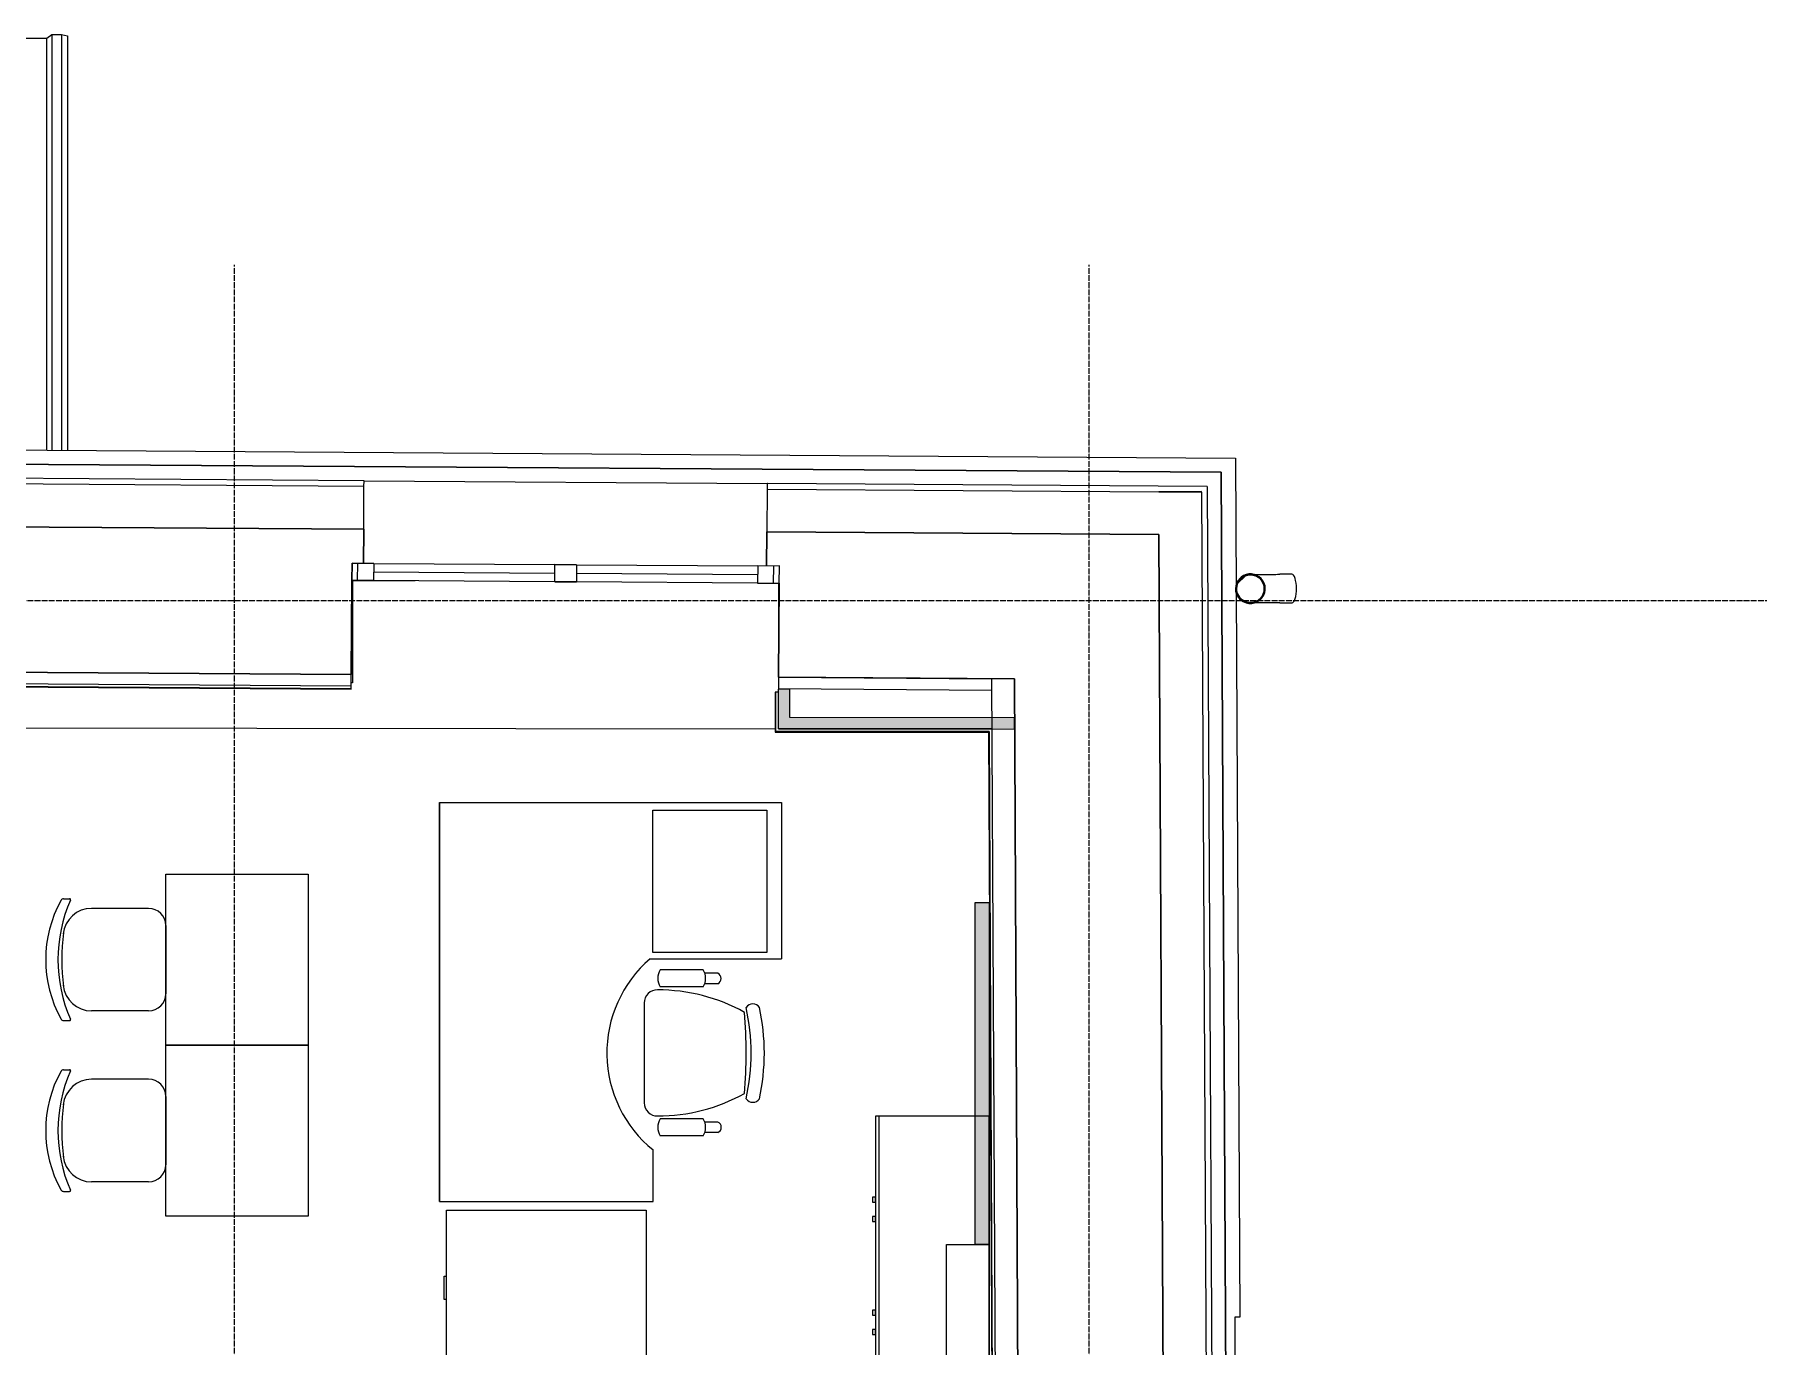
# Model space of a CAD drawing. Header units: millimetres. Extents: x -42533 to 645315, y 3457 to 82611.
# Drawn here: x 149637 to 155688, y 71922 to 76527 of the extents above; entities that cross this region are included whole.
import ezdxf

# ---------------------------------------------------------------- set-up
doc = ezdxf.new("R2010")
doc.units = ezdxf.units.MM
doc.linetypes.add('ADSK_Линия сетки', pattern=[25, 20, -2.5, 0, -2.5])
for name, color, linetype, lineweight in [('_ Окна', 7, 'Continuous', 9), ('Обобщенные модели', 7, 'Continuous', 18), ('Окна', 7, 'Continuous', 9), ('Оси', 253, 'Continuous', 9), ('Перекрытие', 7, 'Continuous', 18), ('Стены внутренние', 7, 'Continuous', 18), ('Стены наружные', 7, 'Continuous', 18), ('Стены несущие', 7, 'Continuous', 30), ('Стены отделка', 7, 'Continuous', 30), ('Стены штриховка', 7, 'Continuous', 9), ('ТХ', 5, 'Continuous', 0), ('ШТРИХОВКА', 252, 'Continuous', 15)]:
    doc.layers.add(name, color=color, linetype=linetype, lineweight=lineweight)
doc.layers.add('ЭОМ_Лотки рабочие', color=5, linetype='Continuous')

# ---------------------------------------------------------------- blocks, each defined once
blk = doc.blocks.new('Стул ученич штабелир №5-7')
at = {"color": 0, "linetype": 'ByBlock', "lineweight": -2}
for p, q in [((-120.1, 0), (120.1, 0)), ((-120.1, 0), (120.1, 0)), ((-179.9, -60), (-179.9, -260.3)), ((-179.9, -60), (-179.9, -260.3)), ((180.1, -60), (180.1, -260.3)), ((180.1, -60), (180.1, -260.3)), ((-213.4, -359), (-213.4, -337.3)), ((-213.4, -359), (-213.4, -337.3)), ((213.6, -359), (213.6, -337.3)), ((213.6, -359), (213.6, -337.3))]:
    blk.add_line(p, q, dxfattribs=at)
for centre, radius, start, end in [((-119.9, -60), 60, 90, 180), ((-119.9, -60), 60, 90, 180), ((120.1, -60), 60, 0, 90), ((120.1, -60), 60, 0, 90), ((-79.9, -260.3), 100, 180, 264.25844), ((-79.9, -260.3), 100, 180, 264.25844), ((80.1, -260.3), 100, 275.74156, 0), ((80.1, -260.3), 100, 275.74156, 0), ((-210.4, -337.3), 3, 63.89783, 180), ((-210.4, -337.3), 3, 63.89783, 180), ((-203.4, -359), 10, 180, 238.06825), ((-203.4, -359), 10, 180, 238.06825), ((0.1, 142.3), 520.8, 246.31951, 293.68049), ((0.1, 142.3), 520.8, 246.31951, 293.68049), ((0.1, 435.5), 800.4, 263.24698, 276.75302), ((0.1, 435.5), 800.4, 263.24698, 276.75302), ((203.6, -359), 10, 301.93175, 0), ((203.6, -359), 10, 301.93175, 0), ((210.6, -337.3), 3, 0, 116.10217), ((210.6, -337.3), 3, 0, 116.10217), ((0.1, 9), 430.5, 240.99166, 299.00834), ((0.1, 9), 430.5, 240.99166, 299.00834)]:
    blk.add_arc(centre, radius, start, end, dxfattribs=at)
blk = doc.blocks.new('Тх 2 этаж')
at = {"lineweight": 0, "true_color": 0x939598}
h = blk.add_hatch(color=252, dxfattribs=at)
h.dxf.hatch_style = 1
h.paths.add_polyline_path([(9024.4, 38797.9), (8974.4, 38797.9), (8974.4, 39997.9), (9024.4, 39997.9)])
at = {"color": 252, "linetype": 'Continuous', "lineweight": 5, "true_color": 0x939598}
for p, q in [((7094.6, 38948.8), (7094.6, 40348.8)), ((7094.6, 40348.8), (7094.6, 38948.8)), ((7094.6, 40348.8), (8294.6, 40348.8)), ((8294.6, 40348.8), (8294.6, 39800.9)), ((7833.6, 39800.9), (8294.6, 39800.9)), ((7844.6, 38948.8), (7844.6, 39129.7)), ((7094.6, 38948.8), (7844.6, 38948.8)), ((7094.6, 38948.8), (7844.6, 38948.8))]:
    blk.add_line(p, q, dxfattribs=at)
at = {"color": 252, "linetype": 'Continuous', "true_color": 0x939598}
for p, q in [((8020.4, 39762.1), (7869.2, 39762.1)), ((8020.4, 39701.9), (7869.2, 39701.9)), ((8071.8, 39713.3), (8026.1, 39713.3)), ((8071.8, 39750.1), (8026.2, 39750.1)), ((7813, 39645.6), (7813, 39295.4)), ((8020.4, 39239.1), (7869.2, 39239.1)), ((8071.8, 39227.7), (8026, 39227.7)), ((8636.4, 39247.9), (8636.4, 37797.9)), ((8020.4, 39178.9), (7869.2, 39178.9)), ((8071.8, 39190.9), (8026.2, 39190.9))]:
    blk.add_line(p, q, dxfattribs=at)
at = {"color": 252, "linetype": 'Continuous', "lineweight": 5, "true_color": 0x939598}
for points in [[(8243.3, 40322.4), (8243.3, 39822.4), (7843.3, 39822.4), (7843.3, 40322.4)], [(8874.4, 36797.9), (8874.4, 38797.9), (9024.4, 38797.9), (9024.4, 36797.9)]]:
    blk.add_lwpolyline(points, close=True, dxfattribs=at)
at = {"color": 252, "true_color": 0x939598}
for points in [[(6133.7, 39497.9), (6133.7, 40097.9), (6633.7, 40097.9), (6633.7, 39497.9)], [(6133.7, 38897.9), (6133.7, 39497.9), (6633.7, 39497.9), (6633.7, 38897.9)]]:
    blk.add_lwpolyline(points, close=True, dxfattribs=at)
at = {"color": 252, "lineweight": 0, "true_color": 0x939598}
blk.add_lwpolyline([(9024.4, 38797.9), (8974.4, 38797.9), (8974.4, 39997.9), (9024.4, 39997.9), (9024.4, 38797.9)], dxfattribs=at)
at = {"color": 252, "linetype": 'Continuous', "true_color": 0x939598}
for points in [[(9024.4, 39247.9), (8624.4, 39247.9), (8624.4, 37797.9), (9024.4, 37797.9)], [(7119.6, 37818.8), (7119.6, 38918.8), (7819.6, 38918.8), (7819.6, 37818.8)], [(8624.4, 38946.6), (8624.4, 38963.9), (8614.2, 38963.9), (8614.2, 38946.6)], [(8624.4, 38878.9), (8624.4, 38896.3), (8614.2, 38896.3), (8614.2, 38878.9)], [(8624.4, 38549.7), (8624.4, 38567.1), (8614.2, 38567.1), (8614.2, 38549.7)], [(8624.4, 38482), (8624.4, 38499.4), (8614.2, 38499.4), (8614.2, 38482)]]:
    blk.add_lwpolyline(points, close=True, dxfattribs=at)
blk.add_lwpolyline([(7119.6, 38605.5), (7110.6, 38605.5), (7110.6, 38687.4), (7119.6, 38687.4)], dxfattribs=at)
at = {"color": 252, "linetype": 'Continuous', "lineweight": 5, "true_color": 0x939598}
blk.add_arc((8119, 39469.9), 437, 130.76329, 231.11011, dxfattribs=at)
at = {"color": 252, "linetype": 'Continuous', "true_color": 0x939598}
for centre, radius, start, end in [((7919.3, 39732), 58.4, 148.95097, 211.04877), ((7970.4, 39732), 58.4, 328.95098, 31.04877), ((8063.2, 39731.7), 20.2, 294.89545, 65.33537), ((7858.4, 39646.2), 45.4, 87.81347, 180.74787), ((7861.5, 39067.1), 624.5, 60.90677, 90.12147), ((8194.1, 39614.4), 28.1, 34.29147, 145.70827), ((6409, 39469.8), 1761.9, 355.39382, 4.65462), ((7440.8, 39469.8), 747.5, 347.60199, 12.39777), ((7487.3, 39469.8), 747.5, 347.60199, 12.39777), ((7858.4, 39294.8), 45.4, 179.25187, 272.18664), ((7861.5, 39873.9), 624.5, 269.87797, 299.10589), ((8194.1, 39325.1), 28.1, 214.29007, 325.70964), ((7919.3, 39209), 58.4, 148.95097, 211.04877), ((7970.4, 39209), 58.4, 328.95101, 31.04877), ((8063.3, 39209.3), 20.2, 294.89545, 65.33537)]:
    blk.add_arc(centre, radius, start, end, dxfattribs=at)
at = {"layer": 'ТХ', "color": 252, "lineweight": 0, "true_color": 0x939598, "rotation": 270}
for p in [(6133.7, 39797.9), (6133.7, 39197.9)]:
    blk.add_blockref('Стул ученич штабелир №5-7', p, dxfattribs=at)
blk = doc.blocks.new('План 2 этажа')
at = {"layer": 'Обобщенные модели', "lineweight": 9}
h = blk.add_hatch(dxfattribs=at)
h.set_pattern_fill('FP_16', color=8, angle=-89.7087745, style=0, pattern_type=2)
h.set_pattern_definition([(45.00023, (686.36, 338.7), (-106.06643, 106.0656), [])])
h.paths.add_polyline_path([(4240.518, 43376.041), (4262.77, 43376.154), (4282.769, 43385.911), (4296.555, 43403.378), (4301.396, 43425.097), (4296.334, 43446.766), (4282.372, 43464.093), (4262.275, 43473.646), (4240.023, 43473.533), (4220.024, 43463.776), (4206.238, 43446.308), (4201.397, 43424.589), (4206.459, 43402.92), (4220.421, 43385.594)])
at = {"layer": 'Стены внутренние'}
for points in [[(2634.991, 42933.097), (2634.991, 43071.768), (2594.991, 43071.768), (2594.991, 42933.144)], [(3423.765, 42932.168), (3423.812, 42972.168), (2634.991, 42973.097), (2634.991, 42933.097), (2964.095, 42932.709)]]:
    blk.add_hatch(color=8, dxfattribs=at).paths.add_polyline_path(points)
at = {"layer": '_ Окна', "color": 8, "lineweight": 18}
for p, q in [((1097.794, 43454.129), (1098.197, 43514.128)), ((1098.197, 43514.128), (1174.195, 43513.618)), ((1174.195, 43513.618), (1173.792, 43453.619)), ((1173.792, 43453.619), (1097.794, 43454.129)), ((1809.778, 43449.348), (1810.181, 43509.346)), ((1885.776, 43448.837), (1809.778, 43449.348)), ((1810.181, 43509.346), (1886.179, 43508.836)), ((1886.179, 43508.836), (1885.776, 43448.837)), ((2522.165, 43504.565), (2521.762, 43444.566)), ((2598.163, 43504.054), (2522.165, 43504.565)), ((2597.76, 43444.056), (2598.163, 43504.054)), ((2521.762, 43444.566), (2597.76, 43444.056))]:
    blk.add_line(p, q, dxfattribs=at)
at = {"layer": '_ Окна', "color": 8}
for p, q in [((1117.794, 43453.995), (1118.197, 43513.994)), ((1173.994, 43483.618), (1809.98, 43479.347)), ((1885.978, 43478.837), (2521.963, 43474.565)), ((2577.761, 43444.19), (2578.164, 43504.188))]:
    blk.add_line(p, q, dxfattribs=at)
at = {"layer": 'Обобщенные модели', "color": 8}
for p, q in [((-70.843, 45357.561), (26.857, 45357.561)), ((26.857, 45357.561), (43.857, 45370.114)), ((26.857, 43911.331), (26.857, 45357.561)), ((43.857, 45370.114), (78.857, 45370.114)), ((43.857, 45370.114), (43.857, 43911.217)), ((78.857, 45370.114), (98.857, 45364.938)), ((78.857, 45370.114), (78.857, 43910.982)), ((98.857, 45364.938), (98.857, 43910.848)), ((4397.292, 43475.586), (4354.789, 43475.369)), ((4355.297, 43375.371), (4397.8, 43375.587))]:
    blk.add_line(p, q, dxfattribs=at)
at = {"layer": 'Обобщенные модели', "color": 8, "flags": 128}
for points in [[(4264.159, 43474.909), (4265.43, 43474.915), (4268.093, 43474.929), (4270.969, 43474.943), (4274.054, 43474.959), (4277.342, 43474.976), (4280.828, 43474.994), (4284.506, 43475.012), (4288.371, 43475.032), (4292.417, 43475.052), (4296.636, 43475.074), (4301.022, 43475.096), (4305.569, 43475.119), (4310.269, 43475.143), (4315.114, 43475.168), (4320.096, 43475.193), (4325.208, 43475.219), (4330.442, 43475.246), (4335.789, 43475.273), (4341.24, 43475.301), (4346.788, 43475.329), (4352.422, 43475.357), (4354.789, 43475.369)], [(4355.297, 43375.371), (4349.629, 43375.342), (4344.045, 43375.314), (4338.552, 43375.286), (4333.161, 43375.258), (4327.879, 43375.231), (4322.716, 43375.205), (4317.678, 43375.18), (4312.775, 43375.155), (4308.014, 43375.13), (4303.403, 43375.107), (4298.949, 43375.084), (4294.659, 43375.063), (4290.54, 43375.042), (4286.6, 43375.022), (4282.843, 43375.002), (4279.276, 43374.984), (4275.905, 43374.967), (4272.736, 43374.951), (4269.772, 43374.936), (4267.019, 43374.922), (4264.667, 43374.91)]]:
    blk.add_lwpolyline(points, dxfattribs=at)
at = {"layer": 'Обобщенные модели', "color": 8}
for start, end in [(0.2912255, 170.3075812), (190.2748698, 0.2912255)]:
    blk.add_arc((4251.397, 43424.843), 52, start, end, dxfattribs=at)
at = {"layer": 'Обобщенные модели', "color": 8, "lineweight": 40}
for start, end in [(0.2912255, 180.2912255), (180.2912255, 0.2912255)]:
    blk.add_arc((4251.397, 43424.843), 50, start, end, dxfattribs=at)
at = {"layer": 'Обобщенные модели', "color": 8}
for start_param, end_param in [(4.71238898, 6.28318531), (3.14159265, 4.71238898)]:
    blk.add_ellipse((4397.546, 43425.586), major_axis=(-0.254, 49.999), ratio=0.30901699, start_param=start_param, end_param=end_param, dxfattribs=at)
at = {"layer": 'Окна', "color": 8}
for p, q in [((1098.197, 43514.128), (1097.794, 43454.129)), ((1174.195, 43513.618), (1098.197, 43514.128)), ((1174.195, 43513.618), (1810.181, 43509.346)), ((1097.794, 43454.129), (1173.792, 43453.619)), ((1809.778, 43449.348), (1173.792, 43453.619)), ((1809.778, 43449.348), (1885.776, 43448.837)), ((1886.179, 43508.836), (1810.181, 43509.346)), ((1886.179, 43508.836), (2522.165, 43504.565)), ((2598.163, 43504.054), (2522.165, 43504.565)), ((2597.76, 43444.056), (2598.163, 43504.054)), ((2521.762, 43444.566), (1885.776, 43448.837)), ((2521.762, 43444.566), (2597.76, 43444.056))]:
    blk.add_line(p, q, dxfattribs=at)
at = {"layer": 'Оси', "color": 8, "linetype": 'ADSK_Линия сетки'}
for p, q in [((685.923, -4690.674), (685.923, 44561.698)), ((3685.923, -4690.674), (3685.923, 44561.698)), ((-9428.371, 43383.7), (56691.21, 43383.7))]:
    blk.add_line(p, q, dxfattribs=at)
at = {"layer": 'Перекрытие', "color": 8}
for p, q in [((1320.071, 43452.636), (1099.962, 43452.636)), ((1099.962, 43452.636), (1099.962, 43094.079)), ((2595.923, 43170.449), (2595.923, 43444.068)), ((1099.962, 43094.079), (1095.376, 43094.079)), ((2595.923, 43071.768), (2595.923, 43114.06)), ((2598.439, 43071.768), (2598.439, 43074.158)), ((-1877.965, 42939.485), (2583.137, 42933.289))]:
    blk.add_line(p, q, dxfattribs=at)
at = {"layer": 'Стены наружные', "color": 8}
for p, q in [((-6511.43, 43955.242), (4199.065, 43883.311)), ((4149.317, 43833.644), (-6461.43, 43904.905)), ((-6411.43, 43904.57), (4149.317, 43833.644)), ((4199.065, 43883.311), (4214.39, 40868.265)), ((4197.207, 34411.759), (4149.317, 43833.644)), ((4149.317, 43833.644), (4197.207, 34411.886)), ((1140.144, 43803.853), (2555.112, 43794.35)), ((4214.39, 40868.265), (4197.207, 40868.265)), ((4197.207, 40868.265), (4197.207, 33839.941))]:
    blk.add_line(p, q, dxfattribs=at)
at = {"layer": 'Стены несущие', "color": 8}
for p, q in [((1139.002, 43633.857), (-429.963, 43644.394)), ((1138.196, 43513.859), (1139.002, 43633.857)), ((2553.97, 43624.354), (2553.164, 43504.356)), ((3930.425, 43615.109), (2553.97, 43624.354)), ((3930.425, 43615.109), (3970.041, 35821.243)), ((1095.578, 43124.137), (1097.794, 43454.129)), ((2599.163, 43504.047), (2598.163, 43504.054)), ((2597.76, 43444.056), (2595.544, 43114.063)), ((1095.578, 43124.137), (-388.389, 43134.103)), ((-388.389, 43134.103), (1095.578, 43124.137)), ((2595.544, 43114.063), (3422.994, 43108.506)), ((3343.582, 43109.039), (2596.544, 43114.056)), ((3422.994, 43108.506), (3453.218, 37162.192))]:
    blk.add_line(p, q, dxfattribs=at)
at = {"layer": 'Стены отделка', "color": 8, "lineweight": 9}
for p, q in [((1140.144, 43803.853), (-428.821, 43814.39)), ((1139.002, 43633.857), (1140.009, 43783.853)), ((1140.009, 43783.853), (1140.144, 43803.853)), ((2554.978, 43774.35), (2553.97, 43624.354)), ((2555.112, 43794.35), (2554.978, 43774.35)), ((2556.112, 43794.343), (2555.112, 43794.35)), ((2555.977, 43774.344), (2555.977, 43774.344)), ((4099.569, 43783.977), (2556.112, 43794.343)), ((4079.661, 43765.88), (3929.663, 43765.118)), ((3929.663, 43765.118), (4079.67, 43764.11)), ((4079.67, 43764.11), (4079.661, 43765.88)), ((4099.569, 43783.977), (4140.039, 35822.107)), ((2553.97, 43624.354), (2553.97, 43624.354)), ((-388.657, 43094.104), (1095.309, 43084.138)), ((1095.229, 43072.138), (1095.578, 43124.137)), ((2595.544, 43114.063), (2595.275, 43074.064)), ((2596.544, 43114.056), (2595.544, 43114.063)), ((3422.994, 43108.506), (3342.995, 43108.099)), ((3342.995, 43108.099), (3373.219, 37161.786)), ((3343.314, 43069.04), (3343.582, 43109.039)), ((-388.738, 43082.104), (1095.229, 43072.138)), ((2594.991, 43062.065), (2582.991, 43062.146)), ((2582.991, 43062.146), (2582.991, 42921.144)), ((2634.991, 43071.768), (2594.991, 43071.768)), ((2594.991, 42933.144), (2594.991, 43071.768)), ((2595.275, 43074.064), (3343.314, 43069.04)), ((2634.991, 42973.097), (2634.991, 43071.768)), ((3423.812, 42972.168), (2634.991, 42973.097)), ((3423.765, 42932.168), (3423.812, 42972.168)), ((2584.991, 42921.144), (3331.945, 42921.144)), ((2594.991, 42933.144), (3423.765, 42932.168)), ((3343.884, 42933.144), (2594.991, 42933.144)), ((3331.945, 42921.144), (3358.617, 37673.7))]:
    blk.add_line(p, q, dxfattribs=at)
at = {"layer": 'Стены штриховка', "color": 8}
for p, q in [((1140.009, 43783.853), (-428.955, 43794.39)), ((2554.978, 43774.35), (2555.977, 43774.344)), ((2555.977, 43774.344), (3929.663, 43765.118)), ((4079.67, 43764.11), (4120.039, 35822.006)), ((-388.724, 43084.104), (1095.242, 43074.138)), ((2584.991, 43062.133), (2584.991, 42921.144)), ((3333.935, 42923.144), (2582.991, 42923.144)), ((2582.991, 42921.144), (2584.991, 42921.144)), ((3333.935, 42923.144), (3360.627, 37671.7))]:
    blk.add_line(p, q, dxfattribs=at)
at = {"layer": 'ЭОМ_Лотки рабочие'}
blk.add_blockref('Тх 2 этаж', (-5689.424, 2325.176), dxfattribs=at)

msp = doc.modelspace()

# ---------------------------------------------------------------- block references
at = {"layer": 'ШТРИХОВКА'}
msp.add_blockref('План 2 этажа', (149653.4, 31156.8), dxfattribs=at)

doc.saveas('drawing.dxf')
